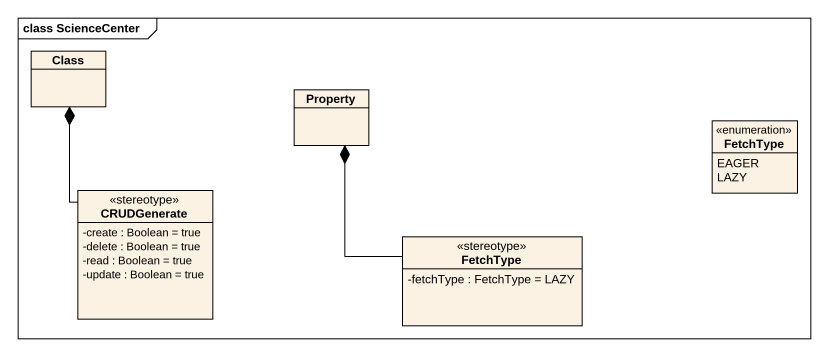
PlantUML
@startuml
mainframe class ScienceCenter
hide circle
hide empty members
skinparam classAttributeIconSize 0
class "Class" as Class_
class Property
enum FetchType {
  EAGER
  LAZY
}
class CRUDGenerate <<stereotype>> {
  -create : Boolean = true
  -delete : Boolean = true
  -read : Boolean = true
  -update : Boolean = true
}
class "FetchType" as FetchType_2 <<stereotype>> {
  -fetchType : FetchType = LAZY
}
CRUDGenerate -up-* Class_
FetchType_2 -up-* Property
@enduml
